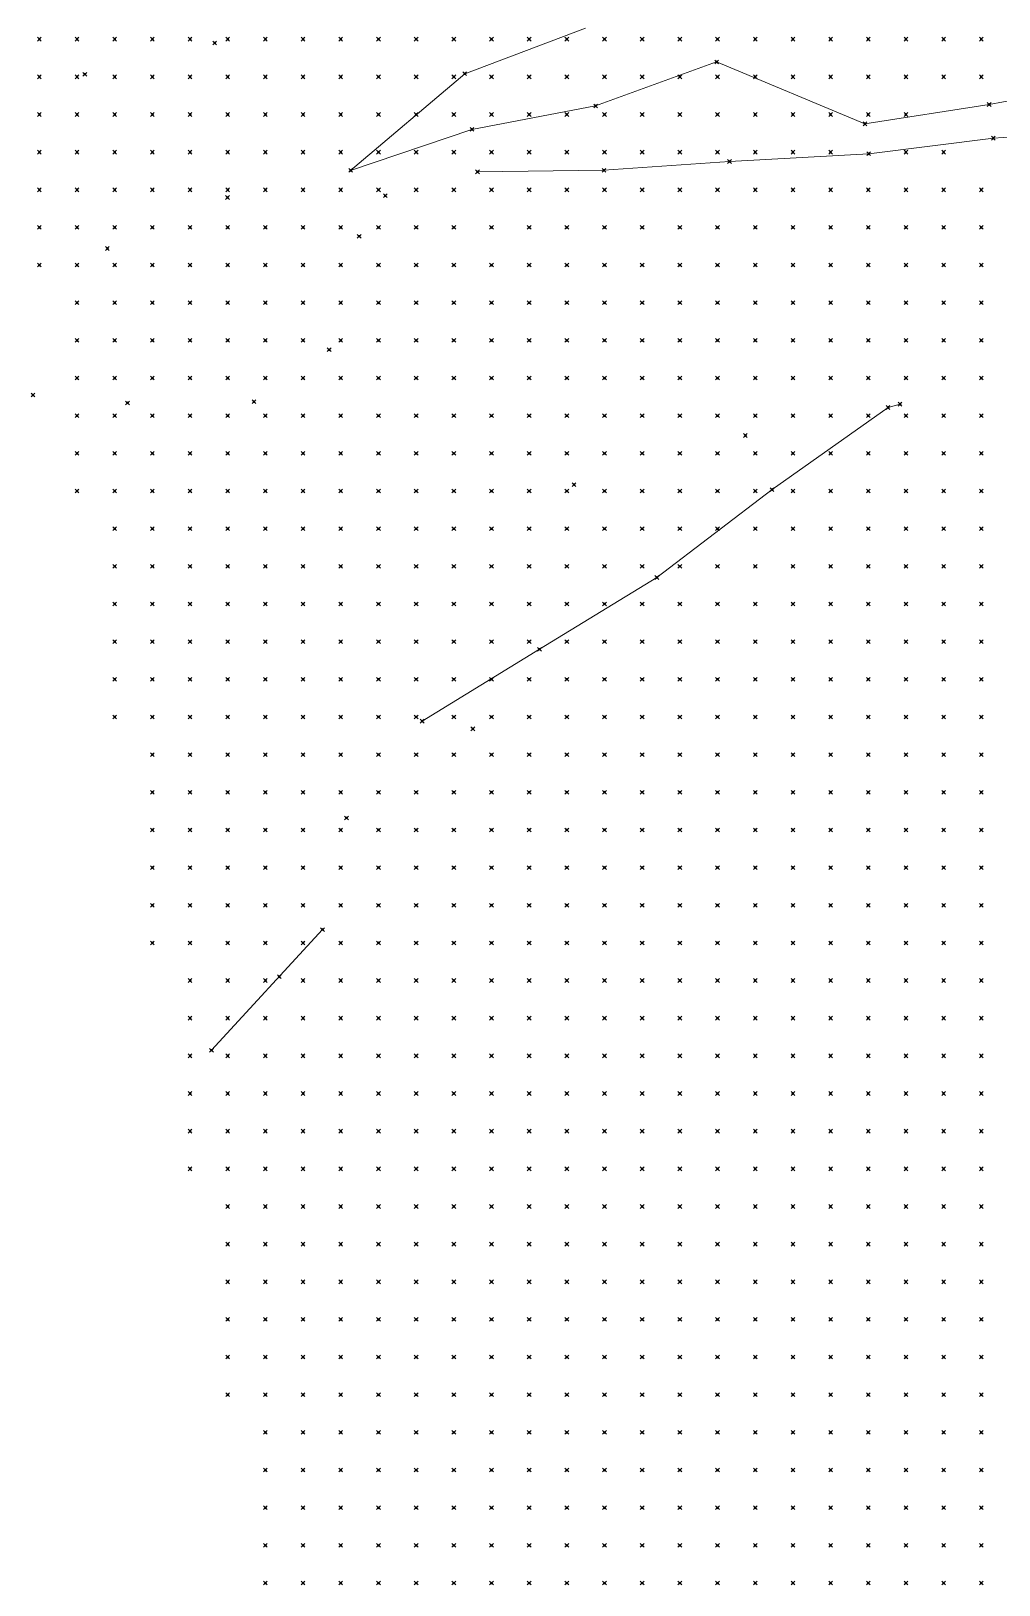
# Model space of a CAD drawing. Header units: metres. Extents: x 441556 to 446409, y 432338 to 461058.
# Drawn here: x 441578.4 to 441655.5, y 453002.8 to 453126.5 of the extents above; entities that cross this region are included whole.
import ezdxf

# ---------------------------------------------------------------- set-up
doc = ezdxf.new("R2010")
doc.units = ezdxf.units.M
doc.header["$MEASUREMENT"] = 0
doc.header["$PDMODE"] = 35
doc.header["$PDSIZE"] = 0.15
for name, color, linetype, lineweight in [('DTM-BRE-RevN_GRP_TALUZ SUS', 2, 'Continuous', 0), ('DTM-BRE-RevN_Rau_jos2', 2, 'Continuous', 0), ('DTM-NOK-RevN_LIDAR_co_lidar', 91, 'Continuous', 0), ('DTM-NOK-RevN_RTK', 32, 'Continuous', 0)]:
    doc.layers.add(name, color=color, linetype=linetype, lineweight=lineweight)

msp = doc.modelspace()

# ---------------------------------------------------------------- linework, layer by layer
at = {"layer": 'DTM-BRE-RevN_GRP_TALUZ SUS'}
for p, q in [((441612.956, 453123.15, 382.282), (441622.57, 453126.77, 379.929)), ((441623.372, 453120.586, 380.164), (441633.002, 453124.09, 378.282)), ((441633.002, 453124.09, 378.282), (441644.816, 453119.154, 374.684)), ((441603.872, 453115.446, 382.988), (441612.956, 453123.15, 382.282)), ((441654.701, 453120.695, 373.284), (441664.548, 453122.534, 371.084)), ((441613.531, 453118.716, 382.399), (441623.372, 453120.586, 380.164)), ((441644.816, 453119.154, 374.684), (441654.701, 453120.695, 373.284)), ((441603.872, 453115.446, 382.988), (441613.531, 453118.716, 382.399)), ((441646.658, 453096.559, 379.929), (441647.614, 453096.828, 379.784)), ((441637.422, 453090.023, 389.811), (441646.658, 453096.559, 379.929)), ((441628.247, 453083.019, 401.458), (441637.422, 453090.023, 389.811)), ((441618.905, 453077.299, 410.399), (441628.247, 453083.019, 401.458)), ((441609.564, 453071.579, 416.752), (441618.905, 453077.299, 410.399)), ((441592.798, 453045.359, 447.578), (441601.634, 453054.976, 437.178))]:
    msp.add_line(p, q, dxfattribs=at)
at = {"layer": 'DTM-BRE-RevN_Rau_jos2'}
for p, q in [((441645.114, 453116.772, 373.284), (441655.037, 453118.016, 371.984)), ((441655.037, 453118.016, 371.984), (441665.034, 453118.664, 368.384)), ((441634.031, 453116.156, 375.576), (441645.114, 453116.772, 373.284)), ((441613.97, 453115.333, 380.988), (441624.038, 453115.453, 377.576)), ((441624.038, 453115.453, 377.576), (441634.031, 453116.156, 375.576))]:
    msp.add_line(p, q, dxfattribs=at)
at = {"layer": 'DTM-NOK-RevN_LIDAR_co_lidar'}
for p in [(441579.093, 453125.901, 394.866), (441582.092, 453125.901, 393.37), (441585.091, 453125.901, 391.957), (441588.091, 453125.901, 390.753), (441591.09, 453125.901, 390.041), (441593.055, 453125.595, 389.903), (441594.089, 453125.901, 389.291), (441597.089, 453125.901, 387.666), (441600.088, 453125.901, 385.894), (441603.087, 453125.901, 384.693), (441606.087, 453125.901, 383.441), (441609.086, 453125.901, 382.39), (441612.085, 453125.901, 381.529), (441615.085, 453125.901, 380.61), (441618.084, 453125.901, 379.743), (441621.083, 453125.901, 379.802), (441624.083, 453125.901, 379.546), (441627.082, 453125.901, 379.215), (441630.081, 453125.901, 378.745), (441633.081, 453125.901, 377.957), (441636.08, 453125.901, 377.169), (441639.079, 453125.901, 376.39), (441642.079, 453125.901, 375.662), (441645.078, 453125.901, 374.972), (441648.078, 453125.901, 374.27), (441651.077, 453125.901, 373.548), (441654.076, 453125.901, 372.945), (441579.093, 453122.901, 393.43), (441582.092, 453122.901, 392.099), (441585.091, 453122.901, 390.838), (441588.091, 453122.901, 390.046), (441591.09, 453122.901, 389.799), (441594.089, 453122.901, 389.666), (441597.089, 453122.901, 387.822), (441600.088, 453122.901, 385.364), (441603.087, 453122.901, 384.493), (441606.087, 453122.901, 383.704), (441609.086, 453122.901, 383.069), (441612.085, 453122.901, 382.314), (441615.085, 453122.901, 381.518), (441618.084, 453122.901, 380.924), (441621.083, 453122.901, 380.582), (441624.083, 453122.901, 379.914), (441627.082, 453122.901, 379.291), (441630.081, 453122.901, 378.616), (441633.081, 453122.901, 377.689), (441636.08, 453122.901, 376.924), (441639.079, 453122.901, 376.288), (441642.079, 453122.901, 375.65), (441645.078, 453122.901, 375.069), (441648.078, 453122.901, 374.444), (441651.077, 453122.901, 373.782), (441654.076, 453122.901, 373.202), (441579.093, 453119.902, 392.581), (441582.092, 453119.902, 391.468), (441585.091, 453119.902, 390.571), (441588.091, 453119.902, 390.073), (441591.09, 453119.902, 389.886), (441594.089, 453119.902, 389.749), (441597.089, 453119.902, 388.009), (441600.088, 453119.902, 385.465), (441603.087, 453119.902, 384.347), (441606.087, 453119.902, 383.706), (441609.086, 453119.902, 383.364), (441612.085, 453119.902, 382.74), (441615.085, 453119.902, 381.775), (441618.084, 453119.902, 381.015), (441621.083, 453119.902, 380.202), (441624.083, 453119.902, 379.54), (441627.082, 453119.902, 378.798), (441630.081, 453119.902, 378.044), (441633.081, 453119.902, 377.162), (441636.08, 453119.902, 376.292), (441639.079, 453119.902, 375.721), (441642.079, 453119.902, 375.039), (441645.078, 453119.902, 374.498), (441648.078, 453119.902, 373.79), (441579.093, 453116.902, 392.189), (441582.092, 453116.902, 391.123), (441585.091, 453116.902, 390.555), (441588.091, 453116.902, 390.327), (441591.09, 453116.902, 390.093), (441594.089, 453116.902, 389.778), (441597.089, 453116.902, 388.574), (441600.088, 453116.902, 386.373), (441603.087, 453116.902, 384.423), (441606.087, 453116.902, 383.421), (441609.086, 453116.902, 383.15), (441612.085, 453116.902, 382.495), (441615.085, 453116.902, 381.314), (441618.084, 453116.902, 380.423), (441621.083, 453116.902, 379.362), (441624.083, 453116.902, 378.768), (441627.082, 453116.902, 378.115), (441630.081, 453116.902, 377.41), (441633.081, 453116.902, 376.647), (441636.08, 453116.902, 375.835), (441639.079, 453116.902, 375.326), (441642.079, 453116.902, 374.702), (441648.078, 453116.902, 373.422), (441651.077, 453116.902, 372.715), (441579.093, 453113.903, 391.678), (441582.092, 453113.903, 390.9), (441585.091, 453113.903, 390.556), (441588.091, 453113.903, 390.508), (441591.09, 453113.903, 390.326), (441594.089, 453113.903, 389.932), (441597.089, 453113.903, 389.229), (441600.088, 453113.903, 387.618), (441603.087, 453113.903, 385.224), (441606.087, 453113.903, 383.654), (441606.632, 453113.43, 383.446), (441609.086, 453113.903, 383.394), (441612.085, 453113.903, 382.57), (441615.085, 453113.903, 381.317), (441618.084, 453113.903, 380.404), (441621.083, 453113.903, 379.379), (441624.083, 453113.903, 378.753), (441627.082, 453113.903, 378.121), (441630.081, 453113.903, 377.357), (441633.081, 453113.903, 376.613), (441636.08, 453113.903, 375.929), (441639.079, 453113.903, 375.405), (441642.079, 453113.903, 374.844), (441645.078, 453113.903, 374.35), (441648.078, 453113.903, 373.795), (441651.077, 453113.903, 373.239), (441654.076, 453113.903, 372.725), (441579.093, 453110.904, 391.336), (441582.092, 453110.904, 390.901), (441585.091, 453110.904, 390.717), (441588.091, 453110.904, 390.613), (441591.09, 453110.904, 390.455), (441594.089, 453110.904, 390.158), (441597.089, 453110.904, 389.726), (441600.088, 453110.904, 388.58), (441603.087, 453110.904, 386.375), (441606.087, 453110.904, 384.699), (441609.086, 453110.904, 384.462), (441612.085, 453110.904, 383.518), (441615.085, 453110.904, 382.311), (441618.084, 453110.904, 381.329), (441621.083, 453110.904, 380.446), (441624.083, 453110.904, 379.458), (441627.082, 453110.904, 378.683), (441630.081, 453110.904, 377.911), (441633.081, 453110.904, 376.988), (441636.08, 453110.904, 376.04), (441639.079, 453110.904, 375.355), (441642.079, 453110.904, 374.691), (441645.078, 453110.904, 374.183), (441648.078, 453110.904, 373.617), (441651.077, 453110.904, 373.159), (441654.076, 453110.904, 372.651), (441579.093, 453107.904, 391.519), (441582.092, 453107.904, 391.174), (441585.091, 453107.904, 390.939), (441588.091, 453107.904, 390.682), (441591.09, 453107.904, 390.446), (441594.089, 453107.904, 390.228), (441597.089, 453107.904, 389.944), (441600.088, 453107.904, 389.061), (441603.087, 453107.904, 387.403), (441606.087, 453107.904, 386.107), (441609.086, 453107.904, 385.498), (441612.085, 453107.904, 384.447), (441615.085, 453107.904, 383.697), (441618.084, 453107.904, 382.882), (441621.083, 453107.904, 381.99), (441624.083, 453107.904, 380.828), (441627.082, 453107.904, 379.978), (441630.081, 453107.904, 379.003), (441633.081, 453107.904, 377.845), (441636.08, 453107.904, 376.636), (441639.079, 453107.904, 375.848), (441642.079, 453107.904, 375.08), (441645.078, 453107.904, 374.498), (441648.078, 453107.904, 373.834), (441651.077, 453107.904, 373.291), (441654.076, 453107.904, 372.808), (441582.092, 453104.905, 391.464), (441585.091, 453104.905, 391.144), (441588.091, 453104.905, 390.74), (441591.09, 453104.905, 390.408), (441594.089, 453104.905, 390.154), (441597.089, 453104.905, 389.969), (441600.088, 453104.905, 389.524), (441603.087, 453104.905, 388.47), (441606.087, 453104.905, 387.502), (441609.086, 453104.905, 387.019), (441612.085, 453104.905, 386.156), (441615.085, 453104.905, 386.004), (441618.084, 453104.905, 385.222), (441621.083, 453104.905, 384.474), (441624.083, 453104.905, 383.348), (441627.082, 453104.905, 382.422), (441630.081, 453104.905, 381.212), (441633.081, 453104.905, 379.915), (441636.08, 453104.905, 378.558), (441639.079, 453104.905, 377.545), (441642.079, 453104.905, 376.461), (441645.078, 453104.905, 375.657), (441648.078, 453104.905, 374.726), (441651.077, 453104.905, 373.945), (441654.076, 453104.905, 373.25), (441582.092, 453101.906, 391.823), (441585.091, 453101.906, 391.454), (441588.091, 453101.906, 391.012), (441591.09, 453101.906, 390.502), (441594.089, 453101.906, 390.129), (441597.089, 453101.906, 390.041), (441600.088, 453101.906, 390.013), (441603.087, 453101.906, 389.73), (441606.087, 453101.906, 389.267), (441609.086, 453101.906, 389.069), (441612.085, 453101.906, 388.814), (441615.085, 453101.906, 388.778), (441618.084, 453101.906, 387.867), (441621.083, 453101.906, 387.002), (441624.083, 453101.906, 386.063), (441627.082, 453101.906, 384.961), (441630.081, 453101.906, 383.781), (441633.081, 453101.906, 382.456), (441636.08, 453101.906, 381.198), (441639.079, 453101.906, 380.051), (441642.079, 453101.906, 378.808), (441645.078, 453101.906, 377.53), (441648.078, 453101.906, 376.26), (441651.077, 453101.906, 374.986), (441654.076, 453101.906, 373.903), (441602.167, 453101.16, 389.985), (441582.092, 453098.906, 392.336), (441585.091, 453098.906, 391.88), (441588.091, 453098.906, 391.609), (441591.09, 453098.906, 391.172), (441594.089, 453098.906, 390.789), (441597.089, 453098.906, 390.768), (441600.088, 453098.906, 391.013), (441603.087, 453098.906, 391.116), (441606.087, 453098.906, 390.901), (441609.086, 453098.906, 391.226), (441612.085, 453098.906, 391.614), (441615.085, 453098.906, 391.839), (441618.084, 453098.906, 391.432), (441621.083, 453098.906, 389.767), (441624.083, 453098.906, 388.493), (441627.082, 453098.906, 387.345), (441630.081, 453098.906, 386.047), (441633.081, 453098.906, 384.755), (441636.08, 453098.906, 383.435), (441639.079, 453098.906, 382.142), (441642.079, 453098.906, 380.66), (441645.078, 453098.906, 379.311), (441648.078, 453098.906, 377.853), (441651.077, 453098.906, 376.198), (441654.076, 453098.906, 374.655), (441578.585, 453097.553, 393.026), (441582.092, 453095.907, 393.364), (441585.091, 453095.907, 393.198), (441588.091, 453095.907, 392.949), (441591.09, 453095.907, 392.708), (441594.089, 453095.907, 392.568), (441597.089, 453095.907, 392.631), (441600.088, 453095.907, 392.925), (441603.087, 453095.907, 393.094), (441606.087, 453095.907, 393.27), (441609.086, 453095.907, 394.052), (441612.085, 453095.907, 394.573), (441615.085, 453095.907, 394.62), (441618.084, 453095.907, 394.272), (441621.083, 453095.907, 393.303), (441624.083, 453095.907, 391.499), (441627.082, 453095.907, 389.892), (441630.081, 453095.907, 388.532), (441633.081, 453095.907, 387.12), (441636.08, 453095.907, 385.739), (441639.079, 453095.907, 384.433), (441642.079, 453095.907, 382.849), (441645.078, 453095.907, 381.02), (441648.078, 453095.907, 379.26), (441651.077, 453095.907, 377.419), (441654.076, 453095.907, 375.441), (441635.301, 453094.33, 387.407), (441582.092, 453092.908, 395.246), (441585.091, 453092.908, 395.323), (441588.091, 453092.908, 395.335), (441591.09, 453092.908, 395.141), (441594.089, 453092.908, 394.945), (441597.089, 453092.908, 395.122), (441600.088, 453092.908, 395.409), (441603.087, 453092.908, 395.607), (441606.087, 453092.908, 396.092), (441609.086, 453092.908, 396.849), (441612.085, 453092.908, 397.6), (441615.085, 453092.908, 397.719), (441618.084, 453092.908, 397.342), (441621.083, 453092.908, 396.916), (441624.083, 453092.908, 395.94), (441627.082, 453092.908, 394.368), (441630.081, 453092.908, 391.617), (441633.081, 453092.908, 389.571), (441636.08, 453092.908, 387.937), (441639.079, 453092.908, 386.413), (441642.079, 453092.908, 384.934), (441645.078, 453092.908, 382.707), (441648.078, 453092.908, 380.303), (441651.077, 453092.908, 378.196), (441654.076, 453092.908, 376.225), (441621.656, 453090.416, 399.697), (441582.092, 453089.908, 398.396), (441585.091, 453089.908, 398.924), (441588.091, 453089.908, 398.648), (441591.09, 453089.908, 397.761), (441594.089, 453089.908, 397.418), (441597.089, 453089.908, 397.547), (441600.088, 453089.908, 397.652), (441603.087, 453089.908, 398.012), (441606.087, 453089.908, 398.747), (441609.086, 453089.908, 399.604), (441612.085, 453089.908, 400.658), (441615.085, 453089.908, 401.422), (441618.084, 453089.908, 401.054), (441621.083, 453089.908, 400.605), (441624.083, 453089.908, 399.183), (441627.082, 453089.908, 397.561), (441630.081, 453089.908, 395.338), (441633.081, 453089.908, 392.727), (441636.08, 453089.908, 389.816), (441639.079, 453089.908, 387.746), (441642.079, 453089.908, 385.769), (441645.078, 453089.908, 383.476), (441648.078, 453089.908, 381.18), (441651.077, 453089.908, 379.029), (441654.076, 453089.908, 376.912), (441585.091, 453086.909, 403.167), (441588.091, 453086.909, 402.893), (441591.09, 453086.909, 402.052), (441594.089, 453086.909, 400.674), (441597.089, 453086.909, 399.696), (441600.088, 453086.909, 399.587), (441603.087, 453086.909, 400.001), (441606.087, 453086.909, 400.907), (441609.086, 453086.909, 402.128), (441612.085, 453086.909, 403.356), (441615.085, 453086.909, 404.117), (441618.084, 453086.909, 404.095), (441621.083, 453086.909, 403.641), (441624.083, 453086.909, 402.061), (441627.082, 453086.909, 399.725), (441630.081, 453086.909, 396.962), (441633.081, 453086.909, 394.227), (441636.08, 453086.909, 391.398), (441639.079, 453086.909, 388.87), (441642.079, 453086.909, 386.56), (441645.078, 453086.909, 384.158), (441648.078, 453086.909, 381.844), (441651.077, 453086.909, 379.623), (441654.076, 453086.909, 377.296), (441585.091, 453083.91, 406.353), (441588.091, 453083.91, 406.055), (441591.09, 453083.91, 405.278), (441594.089, 453083.91, 404.51), (441597.089, 453083.91, 403.749), (441600.088, 453083.91, 402.732), (441603.087, 453083.91, 402.48), (441606.087, 453083.91, 403.591), (441609.086, 453083.91, 404.966), (441612.085, 453083.91, 405.91), (441615.085, 453083.91, 406.176), (441618.084, 453083.91, 406.219), (441621.083, 453083.91, 405.459), (441624.083, 453083.91, 404.061), (441627.082, 453083.91, 401.07), (441630.081, 453083.91, 398.683), (441633.081, 453083.91, 395.166), (441636.08, 453083.91, 392.299), (441639.079, 453083.91, 389.684), (441642.079, 453083.91, 387.218), (441645.078, 453083.91, 384.742), (441648.078, 453083.91, 382.233), (441651.077, 453083.91, 379.921), (441654.076, 453083.91, 377.828), (441585.091, 453080.91, 409.787), (441588.091, 453080.91, 409.73), (441591.09, 453080.91, 409.57), (441594.089, 453080.91, 409.091), (441597.089, 453080.91, 408.14), (441600.088, 453080.91, 406.943), (441603.087, 453080.91, 406.187), (441606.087, 453080.91, 406.619), (441609.086, 453080.91, 407.919), (441612.085, 453080.91, 408.679), (441615.085, 453080.91, 408.717), (441618.084, 453080.91, 408.351), (441621.083, 453080.91, 407.335), (441624.083, 453080.91, 405.028), (441627.082, 453080.91, 402.527), (441630.081, 453080.91, 399.664), (441633.081, 453080.91, 396.356), (441636.08, 453080.91, 393.321), (441639.079, 453080.91, 390.573), (441642.079, 453080.91, 387.796), (441645.078, 453080.91, 385.341), (441648.078, 453080.91, 382.772), (441651.077, 453080.91, 380.349), (441654.076, 453080.91, 378.124), (441585.091, 453077.911, 413.809), (441588.091, 453077.911, 414.001), (441591.09, 453077.911, 413.638), (441594.089, 453077.911, 412.959), (441597.089, 453077.911, 411.98), (441600.088, 453077.911, 410.827), (441603.087, 453077.911, 410.111), (441606.087, 453077.911, 409.88), (441609.086, 453077.911, 410.862), (441612.085, 453077.911, 411.461), (441615.085, 453077.911, 411.383), (441618.084, 453077.911, 410.492), (441621.083, 453077.911, 408.697), (441624.083, 453077.911, 406.184), (441627.082, 453077.911, 403.492), (441630.081, 453077.911, 400.367), (441633.081, 453077.911, 397.421), (441636.08, 453077.911, 394.263), (441639.079, 453077.911, 391.427), (441642.079, 453077.911, 388.522), (441645.078, 453077.911, 385.789), (441648.078, 453077.911, 383.228), (441651.077, 453077.911, 380.796), (441654.076, 453077.911, 378.418), (441585.091, 453074.912, 417.271), (441588.091, 453074.912, 417.527), (441591.09, 453074.912, 417.229), (441594.089, 453074.912, 416.318), (441597.089, 453074.912, 415.155), (441600.088, 453074.912, 414.089), (441603.087, 453074.912, 413.39), (441606.087, 453074.912, 413.379), (441609.086, 453074.912, 414.066), (441612.085, 453074.912, 414.08), (441615.085, 453074.912, 413.293), (441618.084, 453074.912, 411.593), (441621.083, 453074.912, 409.202), (441624.083, 453074.912, 406.595), (441627.082, 453074.912, 404.011), (441630.081, 453074.912, 401.064), (441633.081, 453074.912, 398.101), (441636.08, 453074.912, 395.054), (441639.079, 453074.912, 392.125), (441642.079, 453074.912, 389.286), (441645.078, 453074.912, 386.583), (441648.078, 453074.912, 383.779), (441651.077, 453074.912, 381.423), (441654.076, 453074.912, 378.99), (441585.091, 453071.912, 420.878), (441588.091, 453071.912, 420.969), (441591.09, 453071.912, 420.353), (441594.089, 453071.912, 419.111), (441597.089, 453071.912, 417.905), (441600.088, 453071.912, 416.9), (441603.087, 453071.912, 416.35), (441606.087, 453071.912, 416.409), (441609.086, 453071.912, 416.304), (441612.085, 453071.912, 415.592), (441615.085, 453071.912, 414.055), (441618.084, 453071.912, 411.988), (441621.083, 453071.912, 409.753), (441624.083, 453071.912, 407.059), (441627.082, 453071.912, 404.564), (441630.081, 453071.912, 401.566), (441633.081, 453071.912, 398.564), (441636.08, 453071.912, 395.533), (441639.079, 453071.912, 392.719), (441642.079, 453071.912, 389.872), (441645.078, 453071.912, 387.144), (441648.078, 453071.912, 384.409), (441651.077, 453071.912, 381.74), (441654.076, 453071.912, 379.118), (441613.603, 453070.964, 415.183), (441588.091, 453068.913, 424.657), (441591.09, 453068.913, 423.971), (441594.089, 453068.913, 422.487), (441597.089, 453068.913, 420.756), (441600.088, 453068.913, 419.647), (441603.087, 453068.913, 419.22), (441606.087, 453068.913, 418.91), (441609.086, 453068.913, 418.034), (441612.085, 453068.913, 416.463), (441615.085, 453068.913, 414.508), (441618.084, 453068.913, 412.261), (441621.083, 453068.913, 410.133), (441624.083, 453068.913, 407.325), (441627.082, 453068.913, 404.706), (441630.081, 453068.913, 401.888), (441633.081, 453068.913, 398.857), (441636.08, 453068.913, 395.979), (441639.079, 453068.913, 393.212), (441642.079, 453068.913, 390.292), (441645.078, 453068.913, 387.564), (441648.078, 453068.913, 384.888), (441651.077, 453068.913, 382.15), (441654.076, 453068.913, 379.436), (441588.091, 453065.914, 428.224), (441591.09, 453065.914, 427.378), (441594.089, 453065.914, 425.925), (441597.089, 453065.914, 424.141), (441600.088, 453065.914, 422.965), (441603.087, 453065.914, 422.364), (441606.087, 453065.914, 421.66), (441609.086, 453065.914, 419.959), (441612.085, 453065.914, 417.114), (441615.085, 453065.914, 415.117), (441618.084, 453065.914, 412.731), (441621.083, 453065.914, 410.178), (441624.083, 453065.914, 407.442), (441627.082, 453065.914, 404.532), (441630.081, 453065.914, 401.894), (441633.081, 453065.914, 399.134), (441636.08, 453065.914, 396.321), (441639.079, 453065.914, 393.642), (441642.079, 453065.914, 390.724), (441645.078, 453065.914, 387.931), (441648.078, 453065.914, 385.289), (441651.077, 453065.914, 382.598), (441654.076, 453065.914, 379.952), (441603.546, 453063.865, 424.734), (441588.091, 453062.914, 431.893), (441591.09, 453062.914, 430.861), (441594.089, 453062.914, 429.486), (441597.089, 453062.914, 427.96), (441600.088, 453062.914, 426.522), (441603.087, 453062.914, 425.479), (441606.087, 453062.914, 424.056), (441609.086, 453062.914, 421.477), (441612.085, 453062.914, 418.172), (441615.085, 453062.914, 415.731), (441618.084, 453062.914, 413.239), (441621.083, 453062.914, 410.628), (441624.083, 453062.914, 407.818), (441627.082, 453062.914, 404.625), (441630.081, 453062.914, 401.849), (441633.081, 453062.914, 399.324), (441636.08, 453062.914, 396.579), (441639.079, 453062.914, 393.976), (441642.079, 453062.914, 391.171), (441645.078, 453062.914, 388.406), (441648.078, 453062.914, 385.671), (441651.077, 453062.914, 382.988), (441654.076, 453062.914, 380.369), (441588.091, 453059.915, 434.897), (441591.09, 453059.915, 434.251), (441594.089, 453059.915, 433.195), (441597.089, 453059.915, 431.943), (441600.088, 453059.915, 430.506), (441603.087, 453059.915, 429.029), (441606.087, 453059.915, 426.469), (441609.086, 453059.915, 422.666), (441612.085, 453059.915, 419.439), (441615.085, 453059.915, 416.533), (441618.084, 453059.915, 413.795), (441621.083, 453059.915, 411.031), (441624.083, 453059.915, 408.198), (441627.082, 453059.915, 405.049), (441630.081, 453059.915, 402.073), (441633.081, 453059.915, 399.522), (441636.08, 453059.915, 396.868), (441639.079, 453059.915, 394.067), (441642.079, 453059.915, 391.391), (441645.078, 453059.915, 388.695), (441648.078, 453059.915, 386.026), (441651.077, 453059.915, 383.35), (441654.076, 453059.915, 380.711), (441588.091, 453056.916, 437.266), (441591.09, 453056.916, 437.328), (441594.089, 453056.916, 436.941), (441597.089, 453056.916, 436.147), (441600.088, 453056.916, 434.907), (441603.087, 453056.916, 432.658), (441606.087, 453056.916, 428.775), (441609.086, 453056.916, 424.176), (441612.085, 453056.916, 420.573), (441615.085, 453056.916, 417.549), (441618.084, 453056.916, 414.424), (441621.083, 453056.916, 411.229), (441624.083, 453056.916, 408.486), (441627.082, 453056.916, 405.581), (441630.081, 453056.916, 402.583), (441633.081, 453056.916, 399.823), (441636.08, 453056.916, 397.153), (441639.079, 453056.916, 394.234), (441642.079, 453056.916, 391.521), (441645.078, 453056.916, 388.853), (441648.078, 453056.916, 386.258), (441651.077, 453056.916, 383.633), (441654.076, 453056.916, 380.982), (441588.091, 453053.916, 439.677), (441591.09, 453053.916, 440.044), (441594.089, 453053.916, 440.082), (441597.089, 453053.916, 439.656), (441600.088, 453053.916, 438.266), (441603.087, 453053.916, 434.979), (441606.087, 453053.916, 430.221), (441609.086, 453053.916, 425.62), (441612.085, 453053.916, 421.705), (441615.085, 453053.916, 418.552), (441618.084, 453053.916, 414.895), (441621.083, 453053.916, 411.592), (441624.083, 453053.916, 408.731), (441627.082, 453053.916, 405.775), (441630.081, 453053.916, 402.837), (441633.081, 453053.916, 400.112), (441636.08, 453053.916, 397.409), (441639.079, 453053.916, 394.56), (441642.079, 453053.916, 391.738), (441645.078, 453053.916, 389.073), (441648.078, 453053.916, 386.46), (441651.077, 453053.916, 383.881), (441654.076, 453053.916, 381.187), (441591.09, 453050.917, 442.375), (441594.089, 453050.917, 442.419), (441597.089, 453050.917, 442.016), (441598.189, 453051.218, 441.866), (441600.088, 453050.917, 440.287), (441603.087, 453050.917, 436.449), (441606.087, 453050.917, 431.625), (441609.086, 453050.917, 427.223), (441612.085, 453050.917, 423.044), (441615.085, 453050.917, 419.407), (441618.084, 453050.917, 415.322), (441621.083, 453050.917, 412.108), (441624.083, 453050.917, 408.944), (441627.082, 453050.917, 405.776), (441630.081, 453050.917, 402.864), (441633.081, 453050.917, 400.237), (441636.08, 453050.917, 397.567), (441639.079, 453050.917, 394.794), (441642.079, 453050.917, 391.854), (441645.078, 453050.917, 389.206), (441648.078, 453050.917, 386.624), (441651.077, 453050.917, 384.014), (441654.076, 453050.917, 381.349), (441591.09, 453047.918, 444.582), (441594.089, 453047.918, 444.45), (441597.089, 453047.918, 443.736), (441600.088, 453047.918, 441.583), (441603.087, 453047.918, 437.728), (441606.087, 453047.918, 433.416), (441609.086, 453047.918, 429.172), (441612.085, 453047.918, 424.13), (441615.085, 453047.918, 420.268), (441618.084, 453047.918, 416.629), (441621.083, 453047.918, 412.684), (441624.083, 453047.918, 409.309), (441627.082, 453047.918, 406.02), (441630.081, 453047.918, 403.132), (441633.081, 453047.918, 400.514), (441636.08, 453047.918, 397.834), (441639.079, 453047.918, 395.022), (441642.079, 453047.918, 391.972), (441645.078, 453047.918, 389.258), (441648.078, 453047.918, 386.722), (441651.077, 453047.918, 384.054), (441654.076, 453047.918, 381.419), (441591.09, 453044.918, 447.002), (441594.089, 453044.918, 446.146), (441597.089, 453044.918, 444.707), (441600.088, 453044.918, 442.064), (441603.087, 453044.918, 438.24), (441606.087, 453044.918, 434.376), (441609.086, 453044.918, 430.437), (441612.085, 453044.918, 424.731), (441615.085, 453044.918, 421.425), (441618.084, 453044.918, 418.313), (441621.083, 453044.918, 413.572), (441624.083, 453044.918, 410.036), (441627.082, 453044.918, 406.771), (441630.081, 453044.918, 403.77), (441633.081, 453044.918, 401.141), (441636.08, 453044.918, 398.308), (441639.079, 453044.918, 395.356), (441642.079, 453044.918, 392.405), (441645.078, 453044.918, 389.532), (441648.078, 453044.918, 386.887), (441651.077, 453044.918, 384.194), (441654.076, 453044.918, 381.493), (441591.09, 453041.919, 449.069), (441594.089, 453041.919, 447.027), (441597.089, 453041.919, 444.757), (441600.088, 453041.919, 442.167), (441603.087, 453041.919, 438.628), (441606.087, 453041.919, 434.52), (441609.086, 453041.919, 430.641), (441612.085, 453041.919, 425.674), (441615.085, 453041.919, 422.656), (441618.084, 453041.919, 418.998), (441621.083, 453041.919, 415.109), (441624.083, 453041.919, 411.163), (441627.082, 453041.919, 408.221), (441630.081, 453041.919, 404.766), (441633.081, 453041.919, 401.63), (441636.08, 453041.919, 398.553), (441639.079, 453041.919, 395.592), (441642.079, 453041.919, 392.812), (441645.078, 453041.919, 389.932), (441648.078, 453041.919, 387.056), (441651.077, 453041.919, 384.305), (441654.076, 453041.919, 381.652), (441591.09, 453038.92, 449.457), (441594.089, 453038.92, 446.745), (441597.089, 453038.92, 444.054), (441600.088, 453038.92, 441.595), (441603.087, 453038.92, 438.619), (441606.087, 453038.92, 434.419), (441609.086, 453038.92, 429.991), (441612.085, 453038.92, 426.754), (441615.085, 453038.92, 423.14), (441618.084, 453038.92, 420.026), (441621.083, 453038.92, 416.806), (441624.083, 453038.92, 412.276), (441627.082, 453038.92, 409.292), (441630.081, 453038.92, 405.449), (441633.081, 453038.92, 402.154), (441636.08, 453038.92, 398.855), (441639.079, 453038.92, 395.669), (441642.079, 453038.92, 392.862), (441645.078, 453038.92, 390.005), (441648.078, 453038.92, 387.138), (441651.077, 453038.92, 384.42), (441654.076, 453038.92, 381.787), (441591.09, 453035.92, 448.867), (441594.089, 453035.92, 446.03), (441597.089, 453035.92, 443.38), (441600.088, 453035.92, 440.735), (441603.087, 453035.92, 437.734), (441606.087, 453035.92, 434.31), (441609.086, 453035.92, 430.79), (441612.085, 453035.92, 427.155), (441615.085, 453035.92, 422.778), (441618.084, 453035.92, 419.705), (441621.083, 453035.92, 417.336), (441624.083, 453035.92, 412.613), (441627.082, 453035.92, 409.809), (441630.081, 453035.92, 406.005), (441633.081, 453035.92, 402.686), (441636.08, 453035.92, 399.105), (441639.079, 453035.92, 395.872), (441642.079, 453035.92, 392.865), (441645.078, 453035.92, 389.987), (441648.078, 453035.92, 386.919), (441651.077, 453035.92, 384.478), (441654.076, 453035.92, 382.125), (441594.089, 453032.921, 445.215), (441597.089, 453032.921, 442.374), (441600.088, 453032.921, 439.684), (441603.087, 453032.921, 436.858), (441606.087, 453032.921, 434.036), (441609.086, 453032.921, 430.806), (441612.085, 453032.921, 426.597), (441615.085, 453032.921, 423.219), (441618.084, 453032.921, 418.406), (441621.083, 453032.921, 416.703), (441624.083, 453032.921, 412.084), (441627.082, 453032.921, 409.635), (441630.081, 453032.921, 406.038), (441633.081, 453032.921, 402.508), (441636.08, 453032.921, 399.318), (441639.079, 453032.921, 396.186), (441642.079, 453032.921, 393.027), (441645.078, 453032.921, 390.047), (441648.078, 453032.921, 387.32), (441651.077, 453032.921, 384.694), (441654.076, 453032.921, 382.282), (441594.089, 453029.922, 445.702), (441597.089, 453029.922, 441.899), (441600.088, 453029.922, 439.088), (441603.087, 453029.922, 436.134), (441606.087, 453029.922, 433.063), (441609.086, 453029.922, 430.001), (441612.085, 453029.922, 426.811), (441615.085, 453029.922, 423.24), (441618.084, 453029.922, 419.314), (441621.083, 453029.922, 414.961), (441624.083, 453029.922, 411.527), (441627.082, 453029.922, 408.665), (441630.081, 453029.922, 405.481), (441633.081, 453029.922, 402.318), (441636.08, 453029.922, 399.205), (441639.079, 453029.922, 396.157), (441642.079, 453029.922, 393.173), (441645.078, 453029.922, 390.191), (441648.078, 453029.922, 387.563), (441651.077, 453029.922, 385.07), (441654.076, 453029.922, 382.649), (441594.089, 453026.922, 446.99), (441597.089, 453026.922, 442.426), (441600.088, 453026.922, 439.054), (441603.087, 453026.922, 435.78), (441606.087, 453026.922, 432.865), (441609.086, 453026.922, 429.575), (441612.085, 453026.922, 426.374), (441615.085, 453026.922, 422.584), (441618.084, 453026.922, 418.48), (441621.083, 453026.922, 414.017), (441624.083, 453026.922, 410.969), (441627.082, 453026.922, 407.991), (441630.081, 453026.922, 405.197), (441633.081, 453026.922, 402.335), (441636.08, 453026.922, 399.4), (441639.079, 453026.922, 396.492), (441642.079, 453026.922, 393.744), (441645.078, 453026.922, 390.745), (441648.078, 453026.922, 387.716), (441651.077, 453026.922, 385.101), (441654.076, 453026.922, 382.704), (441594.089, 453023.923, 447.915), (441597.089, 453023.923, 443.559), (441600.088, 453023.923, 439.816), (441603.087, 453023.923, 436.439), (441606.087, 453023.923, 432.895), (441609.086, 453023.923, 429.213), (441612.085, 453023.923, 425.879), (441615.085, 453023.923, 422.257), (441618.084, 453023.923, 418.821), (441621.083, 453023.923, 416.087), (441624.083, 453023.923, 411.341), (441627.082, 453023.923, 409.017), (441630.081, 453023.923, 407.251), (441633.081, 453023.923, 404.795), (441636.08, 453023.923, 401.846), (441639.079, 453023.923, 398.509), (441642.079, 453023.923, 395.191), (441645.078, 453023.923, 392.498), (441648.078, 453023.923, 388.683), (441651.077, 453023.923, 385.514), (441654.076, 453023.923, 383.086), (441594.089, 453020.924, 449.767), (441597.089, 453020.924, 445.464), (441600.088, 453020.924, 442.307), (441603.087, 453020.924, 438.591), (441606.087, 453020.924, 434.191), (441609.086, 453020.924, 430.061), (441612.085, 453020.924, 426.229), (441615.085, 453020.924, 422.89), (441618.084, 453020.924, 419.336), (441621.083, 453020.924, 416.279), (441624.083, 453020.924, 413.351), (441627.082, 453020.924, 411.496), (441630.081, 453020.924, 410.033), (441633.081, 453020.924, 408.624), (441636.08, 453020.924, 407.238), (441639.079, 453020.924, 402.457), (441642.079, 453020.924, 398.338), (441645.078, 453020.924, 394.085), (441648.078, 453020.924, 390.26), (441651.077, 453020.924, 386.748), (441654.076, 453020.924, 383.874), (441594.089, 453017.924, 450.917), (441597.089, 453017.924, 447.191), (441600.088, 453017.924, 444.122), (441603.087, 453017.924, 441.017), (441606.087, 453017.924, 436.187), (441609.086, 453017.924, 431.15), (441612.085, 453017.924, 427.242), (441615.085, 453017.924, 424.37), (441618.084, 453017.924, 421.537), (441621.083, 453017.924, 418.381), (441624.083, 453017.924, 416.018), (441627.082, 453017.924, 413.812), (441630.081, 453017.924, 412.551), (441633.081, 453017.924, 410.542), (441636.08, 453017.924, 408.29), (441639.079, 453017.924, 404.049), (441642.079, 453017.924, 399.544), (441645.078, 453017.924, 395.298), (441648.078, 453017.924, 391.487), (441651.077, 453017.924, 387.879), (441654.076, 453017.924, 384.761), (441597.089, 453014.925, 448.804), (441600.088, 453014.925, 445.8), (441603.087, 453014.925, 442.965), (441606.087, 453014.925, 439.039), (441609.086, 453014.925, 433.867), (441612.085, 453014.925, 429.95), (441615.085, 453014.925, 426.133), (441618.084, 453014.925, 423.144), (441621.083, 453014.925, 420.514), (441624.083, 453014.925, 418.359), (441627.082, 453014.925, 415.25), (441630.081, 453014.925, 413.297), (441633.081, 453014.925, 410.761), (441636.08, 453014.925, 408.173), (441639.079, 453014.925, 404.854), (441642.079, 453014.925, 400.649), (441645.078, 453014.925, 396.871), (441648.078, 453014.925, 392.86), (441651.077, 453014.925, 389.135), (441654.076, 453014.925, 385.78), (441597.089, 453011.925, 449.234), (441600.088, 453011.925, 446.377), (441603.087, 453011.925, 443.703), (441606.087, 453011.925, 440.966), (441609.086, 453011.925, 437.414), (441612.085, 453011.925, 433.173), (441615.085, 453011.925, 427.641), (441618.084, 453011.925, 424.989), (441621.083, 453011.925, 422.123), (441624.083, 453011.925, 419.891), (441627.082, 453011.925, 416.2), (441630.081, 453011.925, 413.46), (441633.081, 453011.925, 410.691), (441636.08, 453011.925, 407.636), (441639.079, 453011.925, 404.523), (441642.079, 453011.925, 400.978), (441645.078, 453011.925, 397.234), (441648.078, 453011.925, 393.726), (441651.077, 453011.925, 390.208), (441654.076, 453011.925, 386.79), (441597.089, 453008.926, 448.942), (441600.088, 453008.926, 446.006), (441603.087, 453008.926, 443.608), (441606.087, 453008.926, 441.311), (441609.086, 453008.926, 438.371), (441612.085, 453008.926, 434.925), (441615.085, 453008.926, 430.438), (441618.084, 453008.926, 426.756), (441621.083, 453008.926, 423.898), (441624.083, 453008.926, 421.231), (441627.082, 453008.926, 415.953), (441630.081, 453008.926, 413.567), (441633.081, 453008.926, 410.686), (441636.08, 453008.926, 407.6), (441639.079, 453008.926, 404.268), (441642.079, 453008.926, 400.927), (441645.078, 453008.926, 397.273), (441648.078, 453008.926, 393.865), (441651.077, 453008.926, 390.664), (441654.076, 453008.926, 387.511), (441597.089, 453005.927, 448.129), (441600.088, 453005.927, 445.094), (441603.087, 453005.927, 442.546), (441606.087, 453005.927, 440.34), (441609.086, 453005.927, 437.873), (441612.085, 453005.927, 434.806), (441615.085, 453005.927, 431.504), (441618.084, 453005.927, 428.141), (441621.083, 453005.927, 425.077), (441624.083, 453005.927, 421.14), (441627.082, 453005.927, 416.881), (441630.081, 453005.927, 413.791), (441633.081, 453005.927, 410.812), (441636.08, 453005.927, 407.48), (441639.079, 453005.927, 404.255), (441642.079, 453005.927, 401.165), (441645.078, 453005.927, 397.731), (441648.078, 453005.927, 394.341), (441651.077, 453005.927, 391.07), (441654.076, 453005.927, 387.946), (441597.089, 453002.927, 447.93), (441600.088, 453002.927, 444.858), (441603.087, 453002.927, 441.929), (441606.087, 453002.927, 439.379), (441609.086, 453002.927, 437.109), (441612.085, 453002.927, 434.574), (441615.085, 453002.927, 431.291), (441618.084, 453002.927, 428.107), (441621.083, 453002.927, 424.83), (441624.083, 453002.927, 421.231), (441627.082, 453002.927, 417.68), (441630.081, 453002.927, 413.941), (441633.081, 453002.927, 410.992), (441636.08, 453002.927, 407.956), (441639.079, 453002.927, 404.714), (441642.079, 453002.927, 401.505), (441645.078, 453002.927, 398.128), (441648.078, 453002.927, 394.945), (441651.077, 453002.927, 391.634), (441654.076, 453002.927, 388.393)]:
    msp.add_point(p, dxfattribs=at)
at = {"layer": 'DTM-NOK-RevN_RTK'}
for p in [(441633.002, 453124.09, 378.282), (441582.71, 453123.107, 391.578), (441612.956, 453123.15, 382.282), (441623.372, 453120.586, 380.164), (441654.701, 453120.695, 373.284), (441644.816, 453119.154, 374.684), (441613.531, 453118.716, 382.399), (441655.037, 453118.016, 371.984), (441645.114, 453116.772, 373.284), (441603.872, 453115.446, 382.988), (441613.97, 453115.333, 380.988), (441624.038, 453115.453, 377.576), (441634.031, 453116.156, 375.576), (441594.068, 453113.287, 388.778), (441604.553, 453110.196, 385.694), (441584.511, 453109.224, 389.978), (441586.107, 453096.927, 392.778), (441596.178, 453097.024, 391.578), (441647.614, 453096.828, 379.784), (441646.658, 453096.559, 379.929), (441637.422, 453090.023, 389.811), (441628.247, 453083.019, 401.458), (441618.905, 453077.299, 410.399), (441609.564, 453071.579, 416.752), (441601.634, 453054.976, 437.178), (441592.798, 453045.359, 447.578)]:
    msp.add_point(p, dxfattribs=at)

doc.saveas('drawing.dxf')
